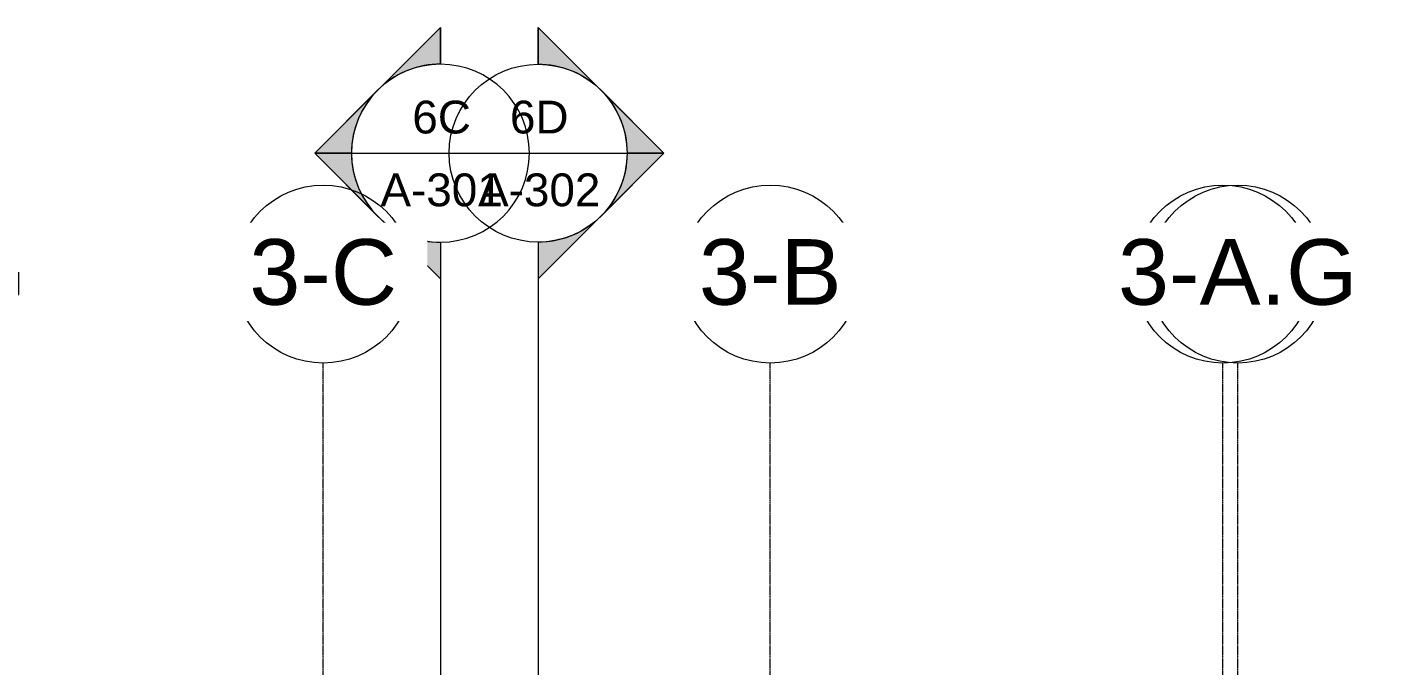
# Model space of a CAD drawing. Header units: inches. Extents: x 21386 to 98862, y -290 to 853.
# Drawn here: x 39190 to 39929, y 509 to 853 of the extents above; entities that cross this region are included whole.
import ezdxf

# ---------------------------------------------------------------- set-up
doc = ezdxf.new("R2010")
doc.units = ezdxf.units.IN
doc.header["$MEASUREMENT"] = 0
doc.linetypes.add('Grid Line 1_2_', pattern=[0.875, 0.5, -0.125, 0.125, -0.125])
for name, color, linetype, lineweight in [('G-ANNO-SYMB', 111, 'Continuous', 9), ('S-GRID', 1, 'Continuous', 9), ('S-GRID-IDEN', 1, 'Continuous', 9)]:
    doc.layers.add(name, color=color, linetype=linetype, lineweight=lineweight)
doc.styles.add('Arial_2', font='arial.ttf', dxfattribs={"height": 35.407186})
doc.styles.add('Arial_3', font='arial.ttf', dxfattribs={"height": 17.703593})

# ---------------------------------------------------------------- blocks, each defined once
blk = doc.blocks.new('Section - Section Head - Filled-1526-Building Section - East_West looking South')
at = {"layer": 'G-ANNO-SYMB'}
h = blk.add_hatch(color=256, dxfattribs=at)
edge = h.paths.add_edge_path(flags=0)
edge.add_arc((-22874.16, 528), 48.06, 90, 132.0784, ccw=False)
edge.add_line((-22874.16, 576.06), (-22874.16, 595.88))
edge.add_line((-22874.16, 595.88), (-22906.36, 563.67))
h = blk.add_hatch(color=256, dxfattribs=at)
edge = h.paths.add_edge_path(flags=0)
edge.add_line((-22908.1, 561.94), (-22942.04, 528))
edge.add_line((-22942.04, 528), (-22922.16, 528))
edge.add_arc((-22874.16, 528), 48, 135, 180, ccw=False)
h = blk.add_hatch(color=256, dxfattribs=at)
edge = h.paths.add_edge_path(flags=0)
edge.add_arc((-22874.16, 528), 48, 180, 225, ccw=False)
edge.add_line((-22922.16, 528), (-22942.04, 528))
edge.add_line((-22942.04, 528), (-22908.1, 494.06))
h = blk.add_hatch(color=256, dxfattribs=at)
edge = h.paths.add_edge_path(flags=0)
edge.add_line((-22906.36, 492.33), (-22874.16, 460.12))
edge.add_line((-22874.16, 460.12), (-22874.16, 479.94))
edge.add_arc((-22874.16, 528), 48.06, 227.9216, 270, ccw=False)
for p, q in [((-22942.04, 528), (-22874.16, 595.88)), ((-22906.36, 563.67), (-22874.16, 595.88)), ((-22874.16, 576), (-22874.16, 595.88)), ((-22874.16, 595.88), (-22874.16, 576.06)), ((-22942.04, 528), (-22908.1, 561.94)), ((-22942.04, 528), (-22874.16, 460.12)), ((-22922.16, 528), (-22942.04, 528)), ((-22908.1, 494.06), (-22942.04, 528)), ((-22942.04, 528), (-22922.16, 528)), ((-22874.16, 460.12), (-22906.36, 492.33)), ((-22874.16, 480), (-22874.16, 460.12)), ((-22874.16, 479.94), (-22874.16, 460.12))]:
    blk.add_line(p, q, dxfattribs=at)
for radius, start, end in [(48, 90, 270), (48.06, 90, 132.0784), (48, 270, 90), (48, 135, 180), (48, 180, 225), (48.06, 227.9216, 270)]:
    blk.add_arc((-22874.16, 528), radius, start, end, dxfattribs=at)
blk = doc.blocks.new('Grid - Grid Head - Circle-14747-Building Section - East_West looking South')
at = {"layer": 'S-GRID-IDEN'}
blk.add_circle((-23085.89, 719.89), 48, dxfattribs=at)

msp = doc.modelspace()

# ---------------------------------------------------------------- linework, layer by layer
at = {"layer": 'G-ANNO-SYMB'}
for p, q in [((39364.99, 785.16), (39460.99, 785.16)), ((39417.67, 785.16), (39513.67, 785.16)), ((39412.99, 737.16), (39412.99, -79.66)), ((39465.67, 737.16), (39465.67, -79.66))]:
    msp.add_line(p, q, dxfattribs=at)
at = {"layer": 'S-GRID', "linetype": 'Grid Line 1_2_'}
for p, q in [((39349.71, -107.86), (39349.71, 671.89)), ((39590.96, -107.86), (39590.96, 671.89)), ((39835.21, -107.86), (39835.21, 671.89)), ((39843.21, -107.86), (39843.21, 671.89))]:
    msp.add_line(p, q, dxfattribs=at)

# ---------------------------------------------------------------- block references
at = {"layer": 'G-ANNO-SYMB'}
msp.add_blockref('Section - Section Head - Filled-1526-Building Section - East_West looking South', (62287.15, 257.16), dxfattribs=at)
at = {"layer": 'G-ANNO-SYMB', "extrusion": (0, 0, -1)}
msp.add_blockref('Section - Section Head - Filled-1526-Building Section - East_West looking South', (-16591.52, 257.16), dxfattribs=at)
at = {"layer": 'S-GRID-IDEN'}
for p in [(62435.6, 0), (62676.85, 0), (62921.1, 0)]:
    msp.add_blockref('Grid - Grid Head - Circle-14747-Building Section - East_West looking South', p, dxfattribs=at)

# ---------------------------------------------------------------- texts
at = {"layer": 'G-ANNO-SYMB', "char_height": 17.704, "attachment_point": 2, "line_spacing_factor": 0.938532, "style": 'Arial_3'}
for s, insert, width in [('6C', (39413.61, 813.5), 37.584), ('6D', (39466.29, 813.5), 37.584), ('A-301', (39413.61, 774.22), 78.624), ('A-302', (39466.29, 774.22), 78.624)]:
    msp.add_mtext(s, dxfattribs=dict(at, insert=insert, width=width))
at = {"layer": 'S-GRID-IDEN', "insert": (39123.45, 738.77), "char_height": 35.407, "width": 180.144, "attachment_point": 2, "line_spacing_factor": 0.938532, "style": 'Arial_2', "bg_fill": 3, "box_fill_scale": 1.25, "bg_fill_color": 0, "bg_fill_transparency": 0}
msp.add_mtext('1-13.G', dxfattribs=at)

# ---------------------------------------------------------------- next in the draw order: texts
at = {"layer": 'S-GRID-IDEN', "char_height": 35.407, "attachment_point": 2, "line_spacing_factor": 0.938532, "style": 'Arial_2', "bg_fill": 3, "box_fill_scale": 1.25, "bg_fill_color": 0, "bg_fill_transparency": 0}
for s, insert, width in [('3-D.G', (39123.45, 738.77), 156.816), ('3-C', (39349.7, 738.77), 94.608), ('3-B', (39590.95, 738.77), 91.584), ('3-A', (39835.2, 738.77), 91.584)]:
    msp.add_mtext(s, dxfattribs=dict(at, insert=insert, width=width))

# ---------------------------------------------------------------- next in the draw order: block references
at = {"layer": 'S-GRID-IDEN'}
msp.add_blockref('Grid - Grid Head - Circle-14747-Building Section - East_West looking South', (62929.1, 0), dxfattribs=at)

# ---------------------------------------------------------------- next in the draw order: texts
at = {"layer": 'S-GRID-IDEN', "insert": (39843.2, 738.77), "char_height": 35.407, "width": 153.792, "attachment_point": 2, "line_spacing_factor": 0.938532, "style": 'Arial_2', "bg_fill": 3, "box_fill_scale": 1.25, "bg_fill_color": 0, "bg_fill_transparency": 0}
msp.add_mtext('3-A.G', dxfattribs=at)

doc.saveas('drawing.dxf')
